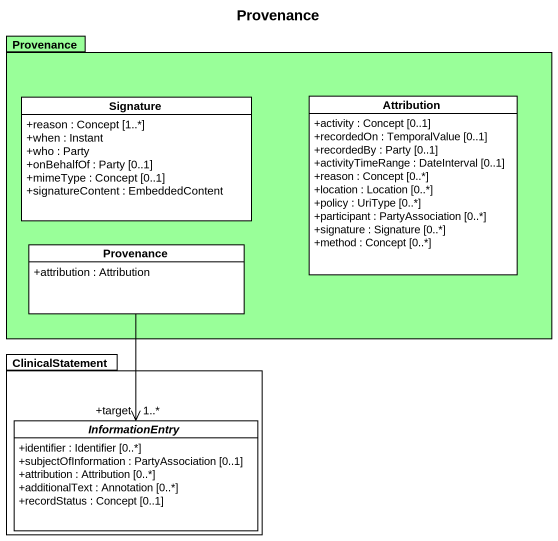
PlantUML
@startuml
title Provenance
hide circle
hide empty members
skinparam classAttributeIconSize 0
package Provenance #99FF99 {
  class Signature {
    +reason : Concept [1..*]
    +when : Instant
    +who : Party
    +onBehalfOf : Party [0..1]
    +mimeType : Concept [0..1]
    +signatureContent : EmbeddedContent
  }
  class Attribution {
    +activity : Concept [0..1]
    +recordedOn : TemporalValue [0..1]
    +recordedBy : Party [0..1]
    +activityTimeRange : DateInterval [0..1]
    +reason : Concept [0..*]
    +location : Location [0..*]
    +policy : UriType [0..*]
    +participant : PartyAssociation [0..*]
    +signature : Signature [0..*]
    +method : Concept [0..*]
  }
  class "Provenance" as Provenance_2 {
    +attribution : Attribution
  }
}
package ClinicalStatement {
  abstract class InformationEntry {
    +identifier : Identifier [0..*]
    +subjectOfInformation : PartyAssociation [0..1]
    +attribution : Attribution [0..*]
    +additionalText : Annotation [0..*]
    +recordStatus : Concept [0..1]
  }
}
InformationEntry "+target\n1..*" <-up- Provenance_2
@enduml
